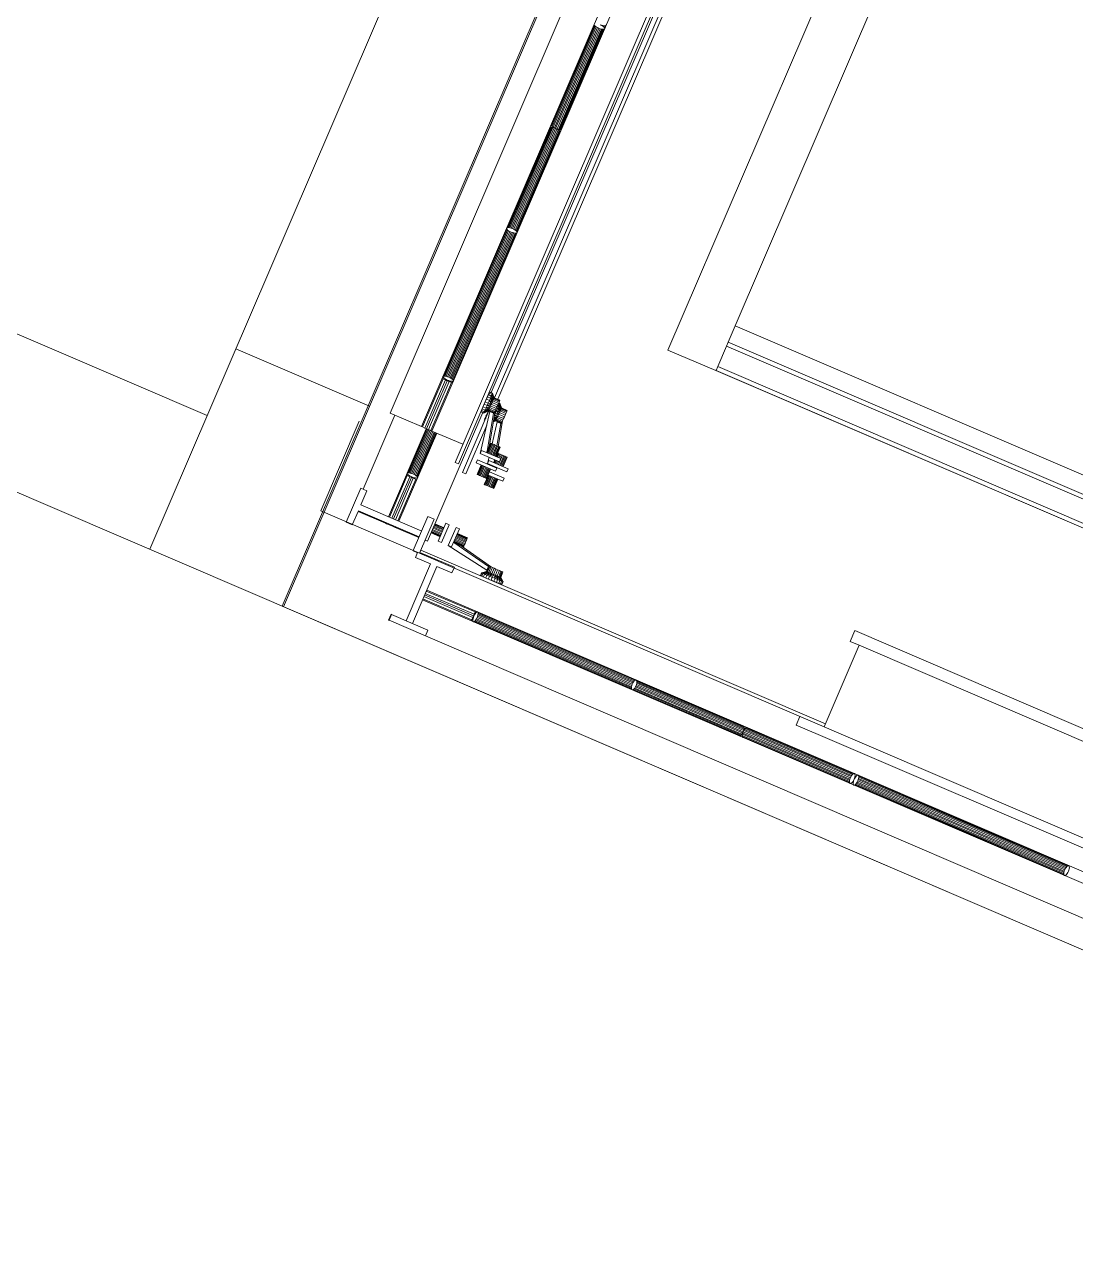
# Model space of a CAD drawing. Header units: metres. Extents: x -48 to 2360, y -1392 to 453.
# Drawn here: x 723.279 to 724.723, y -1008.115 to -1006.413 of the extents above; entities that cross this region are included whole.
import ezdxf

# ---------------------------------------------------------------- set-up
doc = ezdxf.new("R2010")
doc.units = ezdxf.units.M
doc.layers.add('MUEBLES', color=223, linetype='Continuous', lineweight=5, transparency=0.3)
doc.layers.add('TODO', color=210, linetype='Continuous', lineweight=5)

msp = doc.modelspace()

# ---------------------------------------------------------------- linework, layer by layer
at = {"layer": 'MUEBLES', "transparency": 33554687}
for p, q in [((724.5003, -1005.2716), (723.7811, -1006.9466)), ((723.8242, -1006.9651), (724.5434, -1005.2901)), ((724.5578, -1005.2963), (723.8386, -1006.9713)), ((723.6328, -1007.2119), (724.426, -1005.3646)), ((724.2554, -1006.8266), (724.7843, -1005.595)), ((724.2398, -1006.1543), (723.8705, -1007.0143)), ((723.8752, -1007.0163), (724.2445, -1006.1563)), ((724.2198, -1006.238), (723.9246, -1006.9255)), ((723.9203, -1006.9183), (724.2117, -1006.2398)), ((723.9293, -1006.9276), (724.2246, -1006.2399)), ((724.1631, -1006.8599), (724.3827, -1006.3486)), ((724.0617, -1006.4128), (724.0025, -1006.5505)), ((724.0621, -1006.4136), (724.003, -1006.5514)), ((724.0631, -1006.4146), (724.0039, -1006.5524)), ((724.0644, -1006.4157), (724.0053, -1006.5534)), ((724.066, -1006.4166), (724.0069, -1006.5544)), ((724.0679, -1006.4175), (724.0087, -1006.5553)), ((724.0106, -1006.556), (724.0698, -1006.4182)), ((724.0124, -1006.5565), (724.0716, -1006.4187)), ((724.0141, -1006.5567), (724.0732, -1006.419)), ((724.0155, -1006.5567), (724.0746, -1006.419)), ((724.0164, -1006.5565), (724.0756, -1006.4187)), ((724.0617, -1006.412), (724.0617, -1006.4128)), ((724.0617, -1006.4128), (724.0621, -1006.4136)), ((724.0621, -1006.4136), (724.0631, -1006.4146)), ((724.0631, -1006.4146), (724.0644, -1006.4157)), ((724.0644, -1006.4157), (724.066, -1006.4166)), ((724.066, -1006.4166), (724.0679, -1006.4175)), ((724.0679, -1006.4175), (724.0698, -1006.4182)), ((724.0698, -1006.4182), (724.0716, -1006.4187)), ((724.0717, -1006.4136), (724.0699, -1006.4127)), ((724.0699, -1006.4127), (724.0718, -1006.4134)), ((724.0704, -1006.4129), (724.0704, -1006.413)), ((724.0716, -1006.4133), (724.0715, -1006.4135)), ((724.0716, -1006.4187), (724.0732, -1006.419)), ((724.0734, -1006.4146), (724.0717, -1006.4136)), ((724.0718, -1006.4134), (724.0737, -1006.4139)), ((724.0731, -1006.4138), (724.0729, -1006.4143)), ((724.0732, -1006.419), (724.0746, -1006.419)), ((724.0747, -1006.4156), (724.0734, -1006.4146)), ((724.0737, -1006.4139), (724.0753, -1006.4142)), ((724.075, -1006.4141), (724.0745, -1006.4154)), ((724.0746, -1006.419), (724.0756, -1006.4187)), ((724.0756, -1006.4166), (724.0747, -1006.4156)), ((724.0753, -1006.4142), (724.0767, -1006.4142)), ((724.0761, -1006.4175), (724.0756, -1006.4166)), ((724.0756, -1006.4187), (724.0761, -1006.4182)), ((724.0759, -1006.4172), (724.0773, -1006.414)), ((724.0761, -1006.4182), (724.0761, -1006.4175)), ((724.0767, -1006.4142), (724.0776, -1006.4139)), ((724.0776, -1006.4139), (724.0781, -1006.4134)), ((724.0781, -1006.4134), (724.0782, -1006.4127)), ((724.001, -1006.554), (723.9419, -1006.6918)), ((724.002, -1006.5538), (723.9428, -1006.6915)), ((724.0033, -1006.5538), (723.9442, -1006.6915)), ((724.005, -1006.554), (723.9458, -1006.6918)), ((724.0068, -1006.5545), (723.9477, -1006.6923)), ((723.9496, -1006.693), (724.0087, -1006.5553)), ((723.9514, -1006.6939), (724.0105, -1006.5561)), ((723.953, -1006.6949), (724.0122, -1006.5571)), ((723.9544, -1006.6959), (724.0135, -1006.5581)), ((723.9553, -1006.6969), (724.0144, -1006.5591)), ((723.9558, -1006.6978), (724.0149, -1006.56)), ((724.001, -1006.554), (724.0005, -1006.5546)), ((724.002, -1006.5538), (724.001, -1006.554)), ((724.0033, -1006.5538), (724.002, -1006.5538)), ((724.0025, -1006.5498), (724.0025, -1006.5505)), ((724.0025, -1006.5505), (724.003, -1006.5514)), ((724.003, -1006.5514), (724.0039, -1006.5524)), ((724.005, -1006.554), (724.0033, -1006.5538)), ((724.0039, -1006.5524), (724.0053, -1006.5534)), ((724.0068, -1006.5545), (724.005, -1006.554)), ((724.0053, -1006.5534), (724.0069, -1006.5544)), ((724.0087, -1006.5553), (724.0068, -1006.5545)), ((724.0069, -1006.5544), (724.0087, -1006.5553)), ((724.0082, -1006.5551), (724.0082, -1006.555)), ((724.0085, -1006.5551), (724.0084, -1006.5552)), ((724.0105, -1006.5561), (724.0087, -1006.5553)), ((724.0087, -1006.5553), (724.0106, -1006.556)), ((724.0092, -1006.5554), (724.0092, -1006.5555)), ((724.0103, -1006.5559), (724.0103, -1006.556)), ((724.0122, -1006.5571), (724.0105, -1006.5561)), ((724.0106, -1006.556), (724.0124, -1006.5565)), ((724.0119, -1006.5563), (724.0117, -1006.5568)), ((724.0135, -1006.5581), (724.0122, -1006.5571)), ((724.0124, -1006.5565), (724.0141, -1006.5567)), ((724.0138, -1006.5567), (724.0133, -1006.558)), ((724.0144, -1006.5591), (724.0135, -1006.5581)), ((724.0141, -1006.5567), (724.0155, -1006.5567)), ((724.0149, -1006.56), (724.0144, -1006.5591)), ((724.0161, -1006.5566), (724.0147, -1006.5597)), ((724.0149, -1006.5607), (724.0149, -1006.56)), ((724.0155, -1006.5567), (724.0164, -1006.5565)), ((724.0164, -1006.5565), (724.0169, -1006.556)), ((723.9413, -1006.693), (723.8543, -1006.8958)), ((723.9418, -1006.6939), (723.8552, -1006.8956)), ((723.9427, -1006.6949), (723.8565, -1006.8957)), ((723.9441, -1006.6959), (723.8581, -1006.896)), ((723.9457, -1006.6969), (723.86, -1006.8966)), ((723.8618, -1006.8973), (723.9475, -1006.6978)), ((723.8637, -1006.8982), (723.9494, -1006.6985)), ((723.9414, -1006.6923), (723.9413, -1006.693)), ((723.9413, -1006.693), (723.9418, -1006.6939)), ((723.9419, -1006.6918), (723.9414, -1006.6923)), ((723.9418, -1006.6939), (723.9427, -1006.6949)), ((723.9428, -1006.6915), (723.9419, -1006.6918)), ((723.9427, -1006.6949), (723.9441, -1006.6959)), ((723.9442, -1006.6915), (723.9428, -1006.6915)), ((723.9441, -1006.6959), (723.9457, -1006.6969)), ((723.9458, -1006.6918), (723.9442, -1006.6915)), ((723.9457, -1006.6969), (723.9475, -1006.6978)), ((723.9477, -1006.6923), (723.9458, -1006.6918)), ((723.9475, -1006.6978), (723.9494, -1006.6985)), ((723.9496, -1006.693), (723.9477, -1006.6923)), ((723.9494, -1006.6985), (723.9513, -1006.699)), ((723.9514, -1006.6939), (723.9496, -1006.693)), ((723.953, -1006.6949), (723.9514, -1006.6939)), ((723.9544, -1006.6959), (723.953, -1006.6949)), ((723.9553, -1006.6969), (723.9544, -1006.6959)), ((723.9552, -1006.699), (723.9557, -1006.6985)), ((723.9558, -1006.6978), (723.9553, -1006.6969)), ((723.9557, -1006.6985), (723.9558, -1006.6978)), ((723.8653, -1006.8991), (723.9513, -1006.699)), ((723.8667, -1006.9001), (723.9529, -1006.6993)), ((723.8677, -1006.9009), (723.9543, -1006.6993)), ((723.8682, -1006.9017), (723.9552, -1006.699)), ((723.9513, -1006.699), (723.9529, -1006.6993)), ((723.9529, -1006.6993), (723.9543, -1006.6993)), ((723.9543, -1006.6993), (723.9552, -1006.699)), ((724.2458, -1006.849), (724.2554, -1006.8266)), ((725.5723, -1007.3921), (724.2554, -1006.8266)), ((724.2434, -1006.8545), (724.2458, -1006.8491)), ((724.2458, -1006.8491), (724.2458, -1006.849)), ((724.2458, -1006.849), (725.5627, -1007.4145)), ((725.5626, -1007.4145), (724.2458, -1006.8491)), ((724.229, -1006.8882), (724.1631, -1006.8599)), ((724.2314, -1006.8825), (724.2434, -1006.8545)), ((725.5603, -1007.4199), (724.2434, -1006.8545)), ((724.2434, -1006.8545), (725.5603, -1007.42)), ((724.2434, -1006.8545), (724.2434, -1006.8545)), ((724.2291, -1006.8879), (724.2314, -1006.8825)), ((725.5483, -1007.4479), (724.2314, -1006.8825)), ((724.2314, -1006.8825), (725.5483, -1007.448)), ((724.2314, -1006.8825), (724.2314, -1006.8825)), ((723.854, -1006.8996), (723.8256, -1006.9657)), ((723.8574, -1006.901), (723.829, -1006.9672)), ((723.8598, -1006.9021), (723.8314, -1006.9682)), ((723.854, -1006.8996), (723.8526, -1006.899)), ((723.8543, -1006.8958), (723.8538, -1006.8962)), ((723.8538, -1006.8962), (723.8538, -1006.8968)), ((723.8538, -1006.8968), (723.8544, -1006.8975)), ((723.8574, -1006.901), (723.854, -1006.8996)), ((723.8552, -1006.8956), (723.8543, -1006.8958)), ((723.8544, -1006.8975), (723.8553, -1006.8984)), ((723.8565, -1006.8957), (723.8552, -1006.8956)), ((723.8553, -1006.8984), (723.8567, -1006.8994)), ((723.8581, -1006.896), (723.8565, -1006.8957)), ((723.8567, -1006.8994), (723.8583, -1006.9003)), ((723.8598, -1006.9021), (723.8574, -1006.901)), ((723.86, -1006.8966), (723.8581, -1006.896)), ((723.8583, -1006.9003), (723.8602, -1006.9012)), ((723.8593, -1006.9018), (723.8597, -1006.901)), ((723.8599, -1006.9011), (723.8595, -1006.9019)), ((723.8622, -1006.9031), (723.8598, -1006.9021)), ((723.8618, -1006.8973), (723.86, -1006.8966)), ((723.8602, -1006.9012), (723.8621, -1006.9019)), ((723.8606, -1006.9014), (723.8603, -1006.9022)), ((723.8618, -1006.9018), (723.8614, -1006.9027)), ((723.8637, -1006.8982), (723.8618, -1006.8973)), ((723.8621, -1006.9019), (723.8639, -1006.9025)), ((723.8633, -1006.9023), (723.8629, -1006.9034)), ((723.8653, -1006.8991), (723.8637, -1006.8982)), ((723.8639, -1006.9025), (723.8655, -1006.9028)), ((723.8652, -1006.9027), (723.8646, -1006.9041)), ((723.8667, -1006.9001), (723.8653, -1006.8991)), ((723.8655, -1006.9028), (723.8668, -1006.9029)), ((723.8665, -1006.9049), (723.8674, -1006.9028)), ((723.8677, -1006.9009), (723.8667, -1006.9001)), ((723.8668, -1006.9029), (723.8677, -1006.9027)), ((723.8682, -1006.9017), (723.8677, -1006.9009)), ((723.8677, -1006.9027), (723.8682, -1006.9023)), ((723.8682, -1006.9023), (723.8682, -1006.9017)), ((724.229, -1006.8882), (724.2291, -1006.8879)), ((725.5459, -1007.4536), (724.229, -1006.8882)), ((725.546, -1007.4534), (724.2291, -1006.8879)), ((724.2291, -1006.888), (724.2291, -1006.8879)), ((725.5459, -1007.4534), (724.2291, -1006.888)), ((723.8338, -1006.9692), (723.8622, -1006.9031)), ((723.8372, -1006.9706), (723.8656, -1006.9045)), ((723.8656, -1006.9045), (723.8622, -1006.9031)), ((723.867, -1006.9051), (723.8656, -1006.9045)), ((723.9162, -1006.9212), (723.9172, -1006.9191)), ((723.9172, -1006.9191), (723.9178, -1006.9177)), ((723.9172, -1006.9191), (723.9213, -1006.921)), ((723.9178, -1006.9177), (723.918, -1006.9172)), ((723.9178, -1006.9177), (723.9219, -1006.9196)), ((723.918, -1006.9172), (723.9221, -1006.9191)), ((723.9213, -1006.921), (723.9219, -1006.9196)), ((723.9221, -1006.9191), (723.9219, -1006.9196)), ((723.9219, -1006.9196), (723.9242, -1006.9257)), ((723.9219, -1006.9196), (723.9238, -1006.9266)), ((723.9221, -1006.9191), (723.9242, -1006.9257)), ((723.9221, -1006.9191), (723.9243, -1006.9254)), ((723.9144, -1006.9363), (723.9103, -1006.9345)), ((723.9119, -1006.9309), (723.9135, -1006.9274)), ((723.9119, -1006.931), (723.9119, -1006.9309)), ((723.9119, -1006.9309), (723.916, -1006.9328)), ((723.9129, -1006.9287), (723.9128, -1006.9287)), ((723.9144, -1006.9363), (723.913, -1006.9396)), ((723.9193, -1006.9367), (723.913, -1006.9396)), ((723.9135, -1006.9274), (723.9149, -1006.9241)), ((723.9135, -1006.9274), (723.9176, -1006.9293)), ((723.9138, -1006.9266), (723.9137, -1006.9266)), ((723.916, -1006.9328), (723.9144, -1006.9363)), ((723.9203, -1006.9343), (723.9144, -1006.9363)), ((723.9144, -1006.9363), (723.9193, -1006.9367)), ((723.9146, -1006.9249), (723.9145, -1006.9248)), ((723.9149, -1006.9241), (723.9162, -1006.9212)), ((723.9149, -1006.9241), (723.9191, -1006.926)), ((723.9152, -1006.9235), (723.9151, -1006.9235)), ((723.9156, -1006.9227), (723.9154, -1006.9226)), ((723.9157, -1006.9224), (723.9156, -1006.9223)), ((723.9176, -1006.9293), (723.916, -1006.9328)), ((723.916, -1006.9328), (723.9203, -1006.9343)), ((723.9162, -1006.9212), (723.9203, -1006.9231)), ((723.9191, -1006.926), (723.9176, -1006.9293)), ((723.9213, -1006.932), (723.9176, -1006.9293)), ((723.9176, -1006.9293), (723.9203, -1006.9343)), ((723.9193, -1006.9367), (723.9183, -1006.9388)), ((723.9203, -1006.9231), (723.9191, -1006.926)), ((723.9191, -1006.926), (723.9213, -1006.932)), ((723.9223, -1006.9299), (723.9191, -1006.926)), ((723.9203, -1006.9343), (723.9193, -1006.9367)), ((723.9193, -1006.9367), (723.9271, -1006.9402)), ((723.9213, -1006.921), (723.9203, -1006.9231)), ((723.9231, -1006.928), (723.9203, -1006.9231)), ((723.9203, -1006.9231), (723.9223, -1006.9299)), ((723.9213, -1006.932), (723.9203, -1006.9343)), ((723.9203, -1006.9343), (723.9281, -1006.9379)), ((723.9213, -1006.921), (723.9231, -1006.928)), ((723.9213, -1006.921), (723.9238, -1006.9266)), ((723.9223, -1006.9299), (723.9213, -1006.932)), ((723.9292, -1006.9356), (723.9213, -1006.932)), ((723.9231, -1006.928), (723.9223, -1006.9299)), ((723.9301, -1006.9334), (723.9223, -1006.9299)), ((723.9238, -1006.9266), (723.9231, -1006.928)), ((723.931, -1006.9316), (723.9231, -1006.928)), ((723.9242, -1006.9257), (723.9238, -1006.9266)), ((723.9316, -1006.9301), (723.9238, -1006.9266)), ((723.9243, -1006.9254), (723.9242, -1006.9257)), ((723.932, -1006.9292), (723.9242, -1006.9257)), ((723.9321, -1006.9289), (723.9243, -1006.9254)), ((723.9281, -1006.9379), (723.9292, -1006.9356)), ((723.9288, -1006.9363), (723.9303, -1006.937)), ((723.9303, -1006.937), (723.9291, -1006.9399)), ((723.9292, -1006.9356), (723.9301, -1006.9334)), ((723.9298, -1006.9342), (723.9313, -1006.9348)), ((723.9301, -1006.9334), (723.931, -1006.9316)), ((723.9313, -1006.9348), (723.9303, -1006.937)), ((723.9332, -1006.9419), (723.9303, -1006.937)), ((723.9303, -1006.937), (723.9323, -1006.9437)), ((723.9304, -1006.9328), (723.9319, -1006.9335)), ((723.9306, -1006.9323), (723.9321, -1006.933)), ((723.931, -1006.9316), (723.9316, -1006.9301)), ((723.9313, -1006.9348), (723.9319, -1006.9335)), ((723.9313, -1006.9348), (723.9332, -1006.9419)), ((723.9313, -1006.9348), (723.9338, -1006.9405)), ((723.9316, -1006.9301), (723.932, -1006.9292)), ((723.9321, -1006.933), (723.9319, -1006.9335)), ((723.9319, -1006.9335), (723.9342, -1006.9396)), ((723.9319, -1006.9335), (723.9338, -1006.9405)), ((723.932, -1006.9292), (723.9321, -1006.9289)), ((723.9321, -1006.933), (723.9342, -1006.9396)), ((723.9321, -1006.933), (723.9343, -1006.9393)), ((723.7878, -1006.9494), (723.7441, -1007.0511)), ((723.7811, -1006.9466), (723.8242, -1006.9651)), ((723.8325, -1007.1228), (723.9085, -1006.9458)), ((723.9169, -1006.9436), (723.8806, -1007.0282)), ((723.9052, -1007.0022), (723.9182, -1006.9445)), ((723.9099, -1006.9465), (723.906, -1006.9447)), ((723.9101, -1006.946), (723.9062, -1006.9442)), ((723.9107, -1006.9446), (723.9068, -1006.9428)), ((723.9117, -1006.9425), (723.9077, -1006.9406)), ((723.913, -1006.9396), (723.9089, -1006.9378)), ((723.9165, -1006.943), (723.9099, -1006.9465)), ((723.9163, -1006.9433), (723.9099, -1006.9465)), ((723.9101, -1006.946), (723.9099, -1006.9465)), ((723.9169, -1006.9421), (723.9101, -1006.946)), ((723.9165, -1006.943), (723.9101, -1006.946)), ((723.9107, -1006.9446), (723.9101, -1006.946)), ((723.9175, -1006.9407), (723.9107, -1006.9446)), ((723.9169, -1006.9421), (723.9107, -1006.9446)), ((723.9117, -1006.9425), (723.9107, -1006.9446)), ((723.9124, -1006.9521), (723.9114, -1006.9543)), ((723.9114, -1006.9544), (723.9126, -1006.9535)), ((723.9115, -1006.954), (723.9128, -1006.9531)), ((723.9183, -1006.9388), (723.9117, -1006.9425)), ((723.913, -1006.9396), (723.9117, -1006.9425)), ((723.9117, -1006.9425), (723.9175, -1006.9407)), ((723.9121, -1006.9528), (723.9132, -1006.952)), ((723.9124, -1006.9521), (723.9121, -1006.9528)), ((723.9136, -1006.9493), (723.9124, -1006.9521)), ((723.9136, -1006.9493), (723.9129, -1006.9509)), ((723.9129, -1006.9509), (723.914, -1006.9504)), ((723.9183, -1006.9388), (723.913, -1006.9396)), ((723.9151, -1006.946), (723.9136, -1006.9493)), ((723.914, -1006.9484), (723.9149, -1006.9481)), ((723.9235, -1006.9468), (723.9144, -1006.999)), ((723.9163, -1006.9433), (723.9151, -1006.946)), ((723.9153, -1006.9455), (723.916, -1006.9455)), ((723.9165, -1006.943), (723.9163, -1006.9433)), ((723.9163, -1006.9433), (723.9241, -1006.9469)), ((723.9169, -1006.9421), (723.9165, -1006.943)), ((723.9165, -1006.943), (723.9243, -1006.9466)), ((723.9175, -1006.9407), (723.9169, -1006.9421)), ((723.9169, -1006.9421), (723.9247, -1006.9457)), ((723.9183, -1006.9388), (723.9175, -1006.9407)), ((723.9175, -1006.9407), (723.9253, -1006.9443)), ((723.9257, -1006.9434), (723.9179, -1006.9908)), ((723.9182, -1006.9445), (723.9184, -1006.9442)), ((723.9235, -1006.9468), (723.9182, -1006.9445)), ((723.9183, -1006.9388), (723.9261, -1006.9424)), ((723.9236, -1006.9466), (723.9235, -1006.9468)), ((723.9283, -1006.9527), (723.9237, -1006.9553)), ((723.9241, -1006.9469), (723.9243, -1006.9466)), ((723.9293, -1006.9506), (723.9241, -1006.953)), ((723.9283, -1006.9527), (723.9241, -1006.9534)), ((723.9243, -1006.9466), (723.9247, -1006.9457)), ((723.926, -1006.9467), (723.9246, -1006.9498)), ((723.9303, -1006.9482), (723.9246, -1006.9502)), ((723.9246, -1006.9502), (723.9293, -1006.9506)), ((723.9247, -1006.9457), (723.9253, -1006.9443)), ((723.9252, -1006.9463), (723.926, -1006.9467)), ((723.9253, -1006.9443), (723.9261, -1006.9424)), ((723.9276, -1006.9431), (723.926, -1006.9467)), ((723.926, -1006.9467), (723.9303, -1006.9482)), ((723.9261, -1006.9424), (723.9271, -1006.9402)), ((723.9261, -1006.9425), (723.9276, -1006.9431)), ((723.9271, -1006.9402), (723.9281, -1006.9379)), ((723.9283, -1006.9527), (723.9275, -1006.9546)), ((723.9276, -1006.9392), (723.9291, -1006.9399)), ((723.9291, -1006.9399), (723.9276, -1006.9431)), ((723.9314, -1006.9459), (723.9276, -1006.9431)), ((723.9276, -1006.9431), (723.9303, -1006.9482)), ((723.9293, -1006.9506), (723.9283, -1006.9527)), ((723.9283, -1006.9527), (723.9362, -1006.9563)), ((723.9291, -1006.9399), (723.9314, -1006.9459)), ((723.9323, -1006.9437), (723.9291, -1006.9399)), ((723.9303, -1006.9482), (723.9293, -1006.9506)), ((723.9293, -1006.9506), (723.9371, -1006.9541)), ((723.9314, -1006.9459), (723.9303, -1006.9482)), ((723.9303, -1006.9482), (723.9382, -1006.9518)), ((723.9323, -1006.9437), (723.9314, -1006.9459)), ((723.9392, -1006.9495), (723.9314, -1006.9459)), ((723.9332, -1006.9419), (723.9323, -1006.9437)), ((723.9402, -1006.9473), (723.9323, -1006.9437)), ((723.9338, -1006.9405), (723.9332, -1006.9419)), ((723.941, -1006.9455), (723.9332, -1006.9419)), ((723.9342, -1006.9396), (723.9338, -1006.9405)), ((723.9416, -1006.944), (723.9338, -1006.9405)), ((723.9343, -1006.9393), (723.9342, -1006.9396)), ((723.942, -1006.9431), (723.9342, -1006.9396)), ((723.9422, -1006.9428), (723.9343, -1006.9393)), ((723.9371, -1006.9541), (723.9382, -1006.9518)), ((723.9382, -1006.9518), (723.9392, -1006.9495)), ((723.9392, -1006.9495), (723.9402, -1006.9473)), ((723.9402, -1006.9473), (723.941, -1006.9455)), ((723.941, -1006.9455), (723.9416, -1006.944)), ((723.9416, -1006.944), (723.942, -1006.9431)), ((723.942, -1006.9431), (723.9422, -1006.9428)), ((723.686, -1007.0809), (723.7388, -1006.9577)), ((723.7789, -1007.0891), (723.8309, -1006.968)), ((723.8311, -1006.9681), (723.8051, -1007.0288)), ((723.8319, -1006.9684), (723.806, -1007.0286)), ((723.833, -1006.9689), (723.8073, -1007.0287)), ((723.8345, -1006.9695), (723.8089, -1007.029)), ((723.8362, -1006.9702), (723.8108, -1007.0296)), ((723.8126, -1007.0303), (723.8381, -1006.971)), ((723.8242, -1006.9651), (723.8256, -1006.9657)), ((723.8256, -1006.9657), (723.829, -1006.9672)), ((723.829, -1006.9672), (723.8314, -1006.9682)), ((723.8314, -1006.9682), (723.8338, -1006.9692)), ((723.8338, -1006.9692), (723.8372, -1006.9706)), ((723.8372, -1006.9706), (723.8386, -1006.9713)), ((723.8852, -1007.0302), (723.914, -1006.9631)), ((723.9108, -1006.9556), (723.9106, -1006.9561)), ((723.9114, -1006.9543), (723.9108, -1006.9556)), ((723.9214, -1006.9888), (723.9283, -1006.9584)), ((723.9265, -1006.9569), (723.9232, -1006.9587)), ((723.9265, -1006.9569), (723.9232, -1006.9584)), ((723.9263, -1006.9572), (723.9232, -1006.9588)), ((723.9269, -1006.956), (723.9233, -1006.9581)), ((723.9269, -1006.956), (723.9234, -1006.9575)), ((723.9275, -1006.9546), (723.9235, -1006.957)), ((723.9237, -1006.9558), (723.9275, -1006.9546)), ((723.9265, -1006.9569), (723.9263, -1006.9572)), ((723.9263, -1006.9572), (723.9342, -1006.9608)), ((723.9269, -1006.956), (723.9265, -1006.9569)), ((723.9265, -1006.9569), (723.9343, -1006.9605)), ((723.9275, -1006.9546), (723.9269, -1006.956)), ((723.9269, -1006.956), (723.9347, -1006.9596)), ((723.9275, -1006.9546), (723.9353, -1006.9581)), ((723.9336, -1006.9607), (723.9281, -1006.9916)), ((723.9283, -1006.9584), (723.9284, -1006.9581)), ((723.9336, -1006.9607), (723.9283, -1006.9584)), ((723.9357, -1006.9573), (723.9299, -1006.9924)), ((723.9336, -1006.9605), (723.9336, -1006.9607)), ((723.9342, -1006.9608), (723.9343, -1006.9605)), ((723.9343, -1006.9605), (723.9347, -1006.9596)), ((723.9347, -1006.9596), (723.9353, -1006.9581)), ((723.9353, -1006.9581), (723.9362, -1006.9563)), ((723.9362, -1006.9563), (723.9371, -1006.9541)), ((723.8453, -1006.9741), (723.7933, -1007.0952)), ((723.8145, -1007.0312), (723.84, -1006.9718)), ((723.8161, -1007.0321), (723.8417, -1006.9726)), ((723.8175, -1007.0331), (723.8432, -1006.9732)), ((723.8185, -1007.0339), (723.8443, -1006.9737)), ((723.819, -1007.0347), (723.845, -1006.974)), ((723.8386, -1006.9713), (723.8812, -1006.9895)), ((723.9192, -1006.9878), (723.9136, -1007.0007)), ((723.9194, -1006.9879), (723.9138, -1007.0008)), ((723.9194, -1006.9879), (723.9192, -1006.9878)), ((723.92, -1006.9882), (723.9194, -1006.9879)), ((723.907, -1006.9979), (723.9052, -1007.0022)), ((723.9052, -1007.0022), (723.9315, -1007.0135)), ((723.9334, -1007.0092), (723.907, -1006.9979)), ((723.92, -1006.9882), (723.9145, -1007.0011)), ((723.9211, -1006.9886), (723.9155, -1007.0015)), ((723.9224, -1006.9892), (723.9169, -1007.0021)), ((723.924, -1006.9899), (723.9185, -1007.0028)), ((723.9211, -1006.9886), (723.92, -1006.9882)), ((723.9202, -1007.0035), (723.9257, -1006.9906)), ((723.9224, -1006.9892), (723.9211, -1006.9886)), ((723.9219, -1007.0043), (723.9274, -1006.9914)), ((723.924, -1006.9899), (723.9224, -1006.9892)), ((723.9235, -1007.0049), (723.929, -1006.992)), ((723.9257, -1006.9906), (723.924, -1006.9899)), ((723.9249, -1007.0055), (723.9304, -1006.9926)), ((723.9274, -1006.9914), (723.9257, -1006.9906)), ((723.9259, -1007.006), (723.9314, -1006.9931)), ((723.9266, -1007.0063), (723.9321, -1006.9934)), ((723.9268, -1007.0064), (723.9323, -1006.9935)), ((723.9292, -1007.0017), (723.9271, -1007.0065)), ((723.9294, -1007.0018), (723.9273, -1007.0066)), ((723.929, -1006.992), (723.9274, -1006.9914)), ((723.9281, -1007.0032), (723.9279, -1007.0047)), ((723.9301, -1007.0021), (723.928, -1007.0069)), ((723.9304, -1006.9926), (723.929, -1006.992)), ((723.9311, -1007.0025), (723.929, -1007.0073)), ((723.9294, -1007.0018), (723.9292, -1007.0017)), ((723.9301, -1007.0021), (723.9294, -1007.0018)), ((723.9311, -1007.0025), (723.9301, -1007.0021)), ((723.9302, -1007.0174), (723.9358, -1007.0045)), ((723.9314, -1006.9931), (723.9304, -1006.9926)), ((723.9325, -1007.0031), (723.9304, -1007.0079)), ((723.9325, -1007.0031), (723.9311, -1007.0025)), ((723.9321, -1006.9934), (723.9314, -1006.9931)), ((723.9341, -1007.0038), (723.932, -1007.0086)), ((723.9323, -1006.9935), (723.9321, -1006.9934)), ((723.9341, -1007.0038), (723.9325, -1007.0031)), ((723.9358, -1007.0045), (723.9341, -1007.0038)), ((723.9375, -1007.0053), (723.9358, -1007.0045)), ((723.8705, -1007.0143), (723.8752, -1007.0163)), ((723.8996, -1007.0151), (723.9015, -1007.0108)), ((723.926, -1007.0264), (723.8996, -1007.0151)), ((723.9007, -1007.0308), (723.9062, -1007.0179)), ((723.9009, -1007.0309), (723.9065, -1007.018)), ((723.9015, -1007.0108), (723.9278, -1007.0221)), ((723.9016, -1007.0312), (723.9071, -1007.0183)), ((723.9026, -1007.0316), (723.9082, -1007.0187)), ((723.904, -1007.0322), (723.9095, -1007.0193)), ((723.9056, -1007.0329), (723.9111, -1007.02)), ((723.9128, -1007.0207), (723.9073, -1007.0336)), ((723.9145, -1007.0215), (723.909, -1007.0344)), ((723.9161, -1007.0221), (723.9106, -1007.035)), ((723.9152, -1007.0161), (723.9172, -1007.0073)), ((723.9171, -1007.0118), (723.9152, -1007.0161)), ((723.9152, -1007.0161), (723.9415, -1007.0274)), ((723.9434, -1007.0231), (723.9171, -1007.0118)), ((723.9253, -1007.0108), (723.9236, -1007.0146)), ((723.9255, -1007.0109), (723.9239, -1007.0147)), ((723.9248, -1007.0106), (723.9244, -1007.0129)), ((723.9261, -1007.0112), (723.9245, -1007.015)), ((723.9272, -1007.0116), (723.9256, -1007.0154)), ((723.9278, -1007.0221), (723.926, -1007.0264)), ((723.9286, -1007.0122), (723.9269, -1007.016)), ((723.9301, -1007.0129), (723.9285, -1007.0167)), ((723.9315, -1007.0135), (723.9334, -1007.0092)), ((723.9319, -1007.0182), (723.9375, -1007.0053)), ((723.9335, -1007.0188), (723.9391, -1007.0059)), ((723.9349, -1007.0194), (723.9404, -1007.0065)), ((723.9359, -1007.0199), (723.9415, -1007.007)), ((723.9366, -1007.0201), (723.9421, -1007.0072)), ((723.9368, -1007.0202), (723.9423, -1007.0073)), ((723.9391, -1007.0059), (723.9375, -1007.0053)), ((723.9404, -1007.0065), (723.9391, -1007.0059)), ((723.9415, -1007.007), (723.9404, -1007.0065)), ((723.9421, -1007.0072), (723.9415, -1007.007)), ((723.9423, -1007.0073), (723.9421, -1007.0072)), ((723.8048, -1007.0326), (723.7803, -1007.0897)), ((723.8082, -1007.034), (723.7837, -1007.0911)), ((723.8106, -1007.0351), (723.7861, -1007.0921)), ((723.7885, -1007.0932), (723.813, -1007.0361)), ((723.7919, -1007.0946), (723.8164, -1007.0375)), ((723.8048, -1007.0326), (723.8034, -1007.032)), ((723.8051, -1007.0288), (723.8046, -1007.0292)), ((723.8046, -1007.0292), (723.8046, -1007.0298)), ((723.8046, -1007.0298), (723.8052, -1007.0305)), ((723.8082, -1007.034), (723.8048, -1007.0326)), ((723.806, -1007.0286), (723.8051, -1007.0288)), ((723.8052, -1007.0305), (723.8061, -1007.0314)), ((723.8073, -1007.0287), (723.806, -1007.0286)), ((723.8061, -1007.0314), (723.8075, -1007.0324)), ((723.8089, -1007.029), (723.8073, -1007.0287)), ((723.8075, -1007.0324), (723.8091, -1007.0333)), ((723.8106, -1007.0351), (723.8082, -1007.034)), ((723.8108, -1007.0296), (723.8089, -1007.029)), ((723.8091, -1007.0333), (723.811, -1007.0342)), ((723.813, -1007.0361), (723.8106, -1007.0351)), ((723.8126, -1007.0303), (723.8108, -1007.0296)), ((723.811, -1007.0342), (723.8129, -1007.0349)), ((723.8145, -1007.0312), (723.8126, -1007.0303)), ((723.8129, -1007.0349), (723.8147, -1007.0355)), ((723.8164, -1007.0375), (723.813, -1007.0361)), ((723.8161, -1007.0321), (723.8145, -1007.0312)), ((723.8147, -1007.0355), (723.8163, -1007.0358)), ((723.8175, -1007.0331), (723.8161, -1007.0321)), ((723.8163, -1007.0358), (723.8176, -1007.0359)), ((723.8178, -1007.0381), (723.8164, -1007.0375)), ((723.8185, -1007.0339), (723.8175, -1007.0331)), ((723.8176, -1007.0359), (723.8185, -1007.0357)), ((723.819, -1007.0347), (723.8185, -1007.0339)), ((723.8185, -1007.0357), (723.819, -1007.0353)), ((723.819, -1007.0353), (723.819, -1007.0347)), ((723.8806, -1007.0282), (723.8852, -1007.0302)), ((723.9009, -1007.0309), (723.9007, -1007.0308)), ((723.9016, -1007.0312), (723.9009, -1007.0309)), ((723.9026, -1007.0316), (723.9016, -1007.0312)), ((723.904, -1007.0322), (723.9026, -1007.0316)), ((723.9056, -1007.0329), (723.904, -1007.0322)), ((723.9073, -1007.0336), (723.9056, -1007.0329)), ((723.909, -1007.0344), (723.9073, -1007.0336)), ((723.9106, -1007.035), (723.909, -1007.0344)), ((723.9119, -1007.0356), (723.9106, -1007.035)), ((723.9107, -1007.0447), (723.9163, -1007.0318)), ((723.9109, -1007.0448), (723.9165, -1007.0319)), ((723.9116, -1007.0451), (723.9171, -1007.0322)), ((723.9175, -1007.0227), (723.9119, -1007.0356)), ((723.913, -1007.0361), (723.9119, -1007.0356)), ((723.9126, -1007.0455), (723.9182, -1007.0326)), ((723.9185, -1007.0232), (723.913, -1007.0361)), ((723.9136, -1007.0364), (723.913, -1007.0361)), ((723.9192, -1007.0235), (723.9136, -1007.0364)), ((723.9139, -1007.0365), (723.9136, -1007.0364)), ((723.9194, -1007.0236), (723.9139, -1007.0365)), ((723.914, -1007.0461), (723.9195, -1007.0332)), ((723.9156, -1007.0468), (723.9211, -1007.0339)), ((723.936, -1007.0403), (723.9159, -1007.0317)), ((723.9228, -1007.0346), (723.9173, -1007.0475)), ((723.9178, -1007.0274), (723.9379, -1007.036)), ((723.9245, -1007.0354), (723.919, -1007.0483)), ((723.9261, -1007.036), (723.9206, -1007.0489)), ((723.9275, -1007.0366), (723.922, -1007.0495)), ((723.9285, -1007.0371), (723.923, -1007.05)), ((723.9292, -1007.0373), (723.9237, -1007.0502)), ((723.9294, -1007.0374), (723.9239, -1007.0503)), ((723.9379, -1007.036), (723.936, -1007.0403)), ((723.9415, -1007.0274), (723.9434, -1007.0231)), ((723.7409, -1007.0498), (723.7208, -1007.0966)), ((723.7494, -1007.0534), (723.7409, -1007.0498)), ((723.7411, -1007.0728), (723.7494, -1007.0534)), ((723.9109, -1007.0448), (723.9107, -1007.0447)), ((723.9116, -1007.0451), (723.9109, -1007.0448)), ((723.9126, -1007.0455), (723.9116, -1007.0451)), ((723.914, -1007.0461), (723.9126, -1007.0455)), ((723.9156, -1007.0468), (723.914, -1007.0461)), ((723.9173, -1007.0475), (723.9156, -1007.0468)), ((723.919, -1007.0483), (723.9173, -1007.0475)), ((723.9206, -1007.0489), (723.919, -1007.0483)), ((723.922, -1007.0495), (723.9206, -1007.0489)), ((723.923, -1007.05), (723.922, -1007.0495)), ((723.9237, -1007.0502), (723.923, -1007.05)), ((723.9239, -1007.0503), (723.9237, -1007.0502)), ((723.8247, -1007.1087), (723.7411, -1007.0728)), ((723.686, -1007.0809), (725.7897, -1007.9842)), ((723.7293, -1007.1002), (723.7377, -1007.0808)), ((723.7372, -1007.0819), (723.775, -1007.0981)), ((723.7377, -1007.0808), (723.8212, -1007.1167)), ((723.8332, -1007.0887), (723.8131, -1007.1355)), ((723.8418, -1007.0924), (723.8332, -1007.0887)), ((723.7208, -1007.0966), (723.7293, -1007.1002)), ((723.775, -1007.0981), (723.7755, -1007.0971)), ((723.775, -1007.0981), (723.7764, -1007.0987)), ((723.7769, -1007.0977), (723.7764, -1007.0987)), ((723.7764, -1007.0987), (723.7798, -1007.1002)), ((723.7803, -1007.0991), (723.7798, -1007.1002)), ((723.7798, -1007.1002), (723.7822, -1007.1012)), ((723.7827, -1007.1001), (723.7822, -1007.1012)), ((723.7822, -1007.1012), (723.7846, -1007.1022)), ((723.7846, -1007.1022), (723.785, -1007.1012)), ((723.7846, -1007.1022), (723.788, -1007.1037)), ((723.788, -1007.1037), (723.7884, -1007.1026)), ((723.788, -1007.1037), (723.7894, -1007.1043)), ((723.7898, -1007.1032), (723.7894, -1007.1043)), ((723.7894, -1007.1043), (723.8208, -1007.1177)), ((723.8217, -1007.1392), (723.8418, -1007.0924)), ((723.8395, -1007.1066), (723.852, -1007.1119)), ((723.8527, -1007.1103), (723.8402, -1007.105)), ((723.8534, -1007.1087), (723.8409, -1007.1034)), ((723.854, -1007.1072), (723.8415, -1007.1019)), ((723.8545, -1007.106), (723.8421, -1007.1006)), ((723.855, -1007.105), (723.8425, -1007.0996)), ((723.8553, -1007.1042), (723.8428, -1007.0988)), ((723.8552, -1007.1044), (723.8428, -1007.099)), ((723.858, -1007.098), (723.8474, -1007.1226)), ((723.852, -1007.1246), (723.8626, -1007.1)), ((723.8626, -1007.1), (723.858, -1007.098)), ((723.8612, -1007.1286), (723.8718, -1007.1039)), ((723.8764, -1007.1059), (723.8658, -1007.1305)), ((723.8718, -1007.1039), (723.8764, -1007.1059)), ((723.8293, -1007.1214), (723.8325, -1007.1228)), ((723.8376, -1007.1109), (723.8501, -1007.1163)), ((723.8376, -1007.1111), (723.85, -1007.1165)), ((723.8379, -1007.1103), (723.8504, -1007.1157)), ((723.8383, -1007.1093), (723.8508, -1007.1147)), ((723.8389, -1007.108), (723.8514, -1007.1134)), ((723.8474, -1007.1226), (723.852, -1007.1246)), ((723.8823, -1007.1301), (723.8685, -1007.1242)), ((723.8826, -1007.1295), (723.8688, -1007.1236)), ((723.883, -1007.1285), (723.8692, -1007.1226)), ((723.8835, -1007.1272), (723.8697, -1007.1213)), ((723.8842, -1007.1257), (723.8704, -1007.1198)), ((723.8711, -1007.1182), (723.8849, -1007.1241)), ((723.8718, -1007.1166), (723.8855, -1007.1226)), ((723.8724, -1007.1151), (723.8862, -1007.1211)), ((723.8729, -1007.1139), (723.8867, -1007.1198)), ((723.8734, -1007.1129), (723.8872, -1007.1188)), ((723.8736, -1007.1123), (723.8874, -1007.1182)), ((723.8737, -1007.1121), (723.8875, -1007.118)), ((723.8849, -1007.1241), (723.8842, -1007.1257)), ((723.8855, -1007.1226), (723.8849, -1007.1241)), ((723.8862, -1007.1211), (723.8855, -1007.1226)), ((723.8867, -1007.1198), (723.8862, -1007.1211)), ((723.8872, -1007.1188), (723.8867, -1007.1198)), ((723.8874, -1007.1182), (723.8872, -1007.1188)), ((723.8875, -1007.118), (723.8874, -1007.1182)), ((723.8129, -1007.1361), (723.8131, -1007.1355)), ((723.8129, -1007.1361), (723.8188, -1007.1386)), ((723.8131, -1007.1355), (723.8217, -1007.1392)), ((723.819, -1007.1381), (723.8161, -1007.145)), ((723.8696, -1007.1584), (723.8222, -1007.1381)), ((723.8236, -1007.1348), (724.3797, -1007.3736)), ((723.8612, -1007.1286), (723.9143, -1007.1623)), ((723.8658, -1007.1305), (723.8612, -1007.1286)), ((723.8822, -1007.1303), (723.8684, -1007.1244)), ((723.9164, -1007.1574), (723.8703, -1007.1252)), ((723.9206, -1007.1585), (723.879, -1007.1289)), ((723.8823, -1007.1301), (723.8822, -1007.1303)), ((723.8826, -1007.1295), (723.8823, -1007.1301)), ((723.883, -1007.1285), (723.8826, -1007.1295)), ((723.8835, -1007.1272), (723.883, -1007.1285)), ((723.8842, -1007.1257), (723.8835, -1007.1272)), ((723.8368, -1007.1539), (723.8033, -1007.232)), ((723.8118, -1007.2357), (723.8454, -1007.1575)), ((723.8161, -1007.145), (723.8368, -1007.1539)), ((723.8454, -1007.1575), (723.8661, -1007.1664)), ((723.9138, -1007.1644), (723.9168, -1007.1569)), ((723.9142, -1007.1645), (723.9171, -1007.1571)), ((723.9164, -1007.1574), (723.9143, -1007.1623)), ((723.9151, -1007.1649), (723.9181, -1007.1575)), ((723.9166, -1007.1574), (723.9164, -1007.1574)), ((723.9167, -1007.1656), (723.9197, -1007.1581)), ((723.9168, -1007.1569), (723.9171, -1007.1571)), ((723.9171, -1007.1571), (723.9181, -1007.1575)), ((723.9181, -1007.1575), (723.9197, -1007.1581)), ((723.9197, -1007.1581), (723.9217, -1007.1589)), ((723.8661, -1007.1664), (723.8696, -1007.1584)), ((723.9068, -1007.1661), (723.9053, -1007.1699)), ((723.9073, -1007.1663), (723.9058, -1007.1701)), ((723.9138, -1007.1644), (723.9068, -1007.1661)), ((723.9142, -1007.1645), (723.9068, -1007.1661)), ((723.9073, -1007.1663), (723.9068, -1007.1661)), ((723.9142, -1007.1645), (723.9073, -1007.1663)), ((723.9151, -1007.1649), (723.9073, -1007.1663)), ((723.9088, -1007.1669), (723.9073, -1007.1663)), ((723.9088, -1007.1669), (723.9073, -1007.1707)), ((723.9151, -1007.1649), (723.9088, -1007.1669)), ((723.9167, -1007.1656), (723.9088, -1007.1669)), ((723.9111, -1007.1679), (723.9088, -1007.1669)), ((723.9111, -1007.1679), (723.9096, -1007.1717)), ((723.9111, -1007.1679), (723.9167, -1007.1656)), ((723.9187, -1007.1664), (723.9111, -1007.1679)), ((723.9142, -1007.1692), (723.9111, -1007.1679)), ((723.9142, -1007.1692), (723.9126, -1007.173)), ((723.9142, -1007.1645), (723.9138, -1007.1644)), ((723.9151, -1007.1649), (723.9142, -1007.1645)), ((723.9187, -1007.1664), (723.9142, -1007.1692)), ((723.921, -1007.1674), (723.9142, -1007.1692)), ((723.9178, -1007.1706), (723.9142, -1007.1692)), ((723.9143, -1007.1623), (723.9146, -1007.1624)), ((723.9167, -1007.1656), (723.9151, -1007.1649)), ((723.9178, -1007.1706), (723.9162, -1007.1745)), ((723.9187, -1007.1664), (723.9167, -1007.1656)), ((723.9178, -1007.1706), (723.921, -1007.1674)), ((723.9235, -1007.1684), (723.9178, -1007.1706)), ((723.9216, -1007.1722), (723.9178, -1007.1706)), ((723.9187, -1007.1664), (723.9217, -1007.1589)), ((723.921, -1007.1674), (723.9187, -1007.1664)), ((723.92, -1007.1762), (723.9216, -1007.1722)), ((723.921, -1007.1674), (723.924, -1007.1599)), ((723.9235, -1007.1684), (723.921, -1007.1674)), ((723.9216, -1007.1722), (723.9235, -1007.1684)), ((723.9254, -1007.1738), (723.9216, -1007.1722)), ((723.9217, -1007.1589), (723.924, -1007.1599)), ((723.9235, -1007.1684), (723.9265, -1007.161)), ((723.9261, -1007.1695), (723.9235, -1007.1684)), ((723.9254, -1007.1738), (723.9235, -1007.1684)), ((723.9238, -1007.1778), (723.9254, -1007.1738)), ((723.924, -1007.1599), (723.9265, -1007.161)), ((723.9261, -1007.1695), (723.9254, -1007.1738)), ((723.929, -1007.1753), (723.9254, -1007.1738)), ((723.929, -1007.162), (723.9261, -1007.1695)), ((723.929, -1007.1753), (723.9261, -1007.1695)), ((723.9284, -1007.1704), (723.9261, -1007.1695)), ((723.9265, -1007.161), (723.929, -1007.162)), ((723.9274, -1007.1793), (723.929, -1007.1753)), ((723.9314, -1007.163), (723.9284, -1007.1704)), ((723.932, -1007.1766), (723.9284, -1007.1704)), ((723.9284, -1007.1704), (723.929, -1007.1753)), ((723.9304, -1007.1713), (723.9284, -1007.1704)), ((723.929, -1007.162), (723.9314, -1007.163)), ((723.932, -1007.1766), (723.929, -1007.1753)), ((723.9334, -1007.1638), (723.9304, -1007.1713)), ((723.9344, -1007.1776), (723.9304, -1007.1713)), ((723.9304, -1007.1713), (723.932, -1007.1766)), ((723.9319, -1007.1719), (723.9304, -1007.1713)), ((723.9314, -1007.163), (723.9334, -1007.1638)), ((723.9349, -1007.1645), (723.9319, -1007.1719)), ((723.9329, -1007.1723), (723.9319, -1007.1719)), ((723.9344, -1007.1776), (723.9319, -1007.1719)), ((723.9359, -1007.1782), (723.9319, -1007.1719)), ((723.9359, -1007.1649), (723.9329, -1007.1723)), ((723.9359, -1007.1782), (723.9329, -1007.1723)), ((723.9364, -1007.1784), (723.9329, -1007.1723)), ((723.9332, -1007.1725), (723.9329, -1007.1723)), ((723.9362, -1007.165), (723.9332, -1007.1725)), ((723.9364, -1007.1784), (723.9332, -1007.1725)), ((723.9334, -1007.1638), (723.9349, -1007.1645)), ((723.9349, -1007.1645), (723.9359, -1007.1649)), ((723.9359, -1007.1649), (723.9362, -1007.165)), ((723.8979, -1007.22), (723.8309, -1007.1912)), ((723.8315, -1007.1899), (725.6139, -1007.9552)), ((723.92, -1007.1762), (723.92, -1007.1762)), ((723.92, -1007.1762), (723.9238, -1007.1778)), ((723.9224, -1007.1772), (723.9224, -1007.1772)), ((723.9238, -1007.1778), (723.9274, -1007.1793)), ((723.9246, -1007.1781), (723.9246, -1007.1782)), ((723.9265, -1007.1789), (723.9265, -1007.179)), ((723.9274, -1007.1793), (723.9305, -1007.1805)), ((723.928, -1007.1795), (723.928, -1007.1796)), ((723.9289, -1007.1799), (723.9289, -1007.18)), ((723.9292, -1007.18), (723.9292, -1007.1801)), ((723.9305, -1007.1805), (723.932, -1007.1766)), ((723.9305, -1007.1805), (723.9328, -1007.1815)), ((723.9344, -1007.1776), (723.932, -1007.1766)), ((723.9328, -1007.1815), (723.9344, -1007.1776)), ((723.9328, -1007.1815), (723.9343, -1007.1821)), ((723.9343, -1007.1821), (723.9359, -1007.1782)), ((723.9343, -1007.1821), (723.9348, -1007.1823)), ((723.9344, -1007.1776), (723.9359, -1007.1782)), ((723.9348, -1007.1823), (723.9364, -1007.1784)), ((723.9364, -1007.1784), (723.9359, -1007.1782)), ((725.6081, -1007.9687), (723.8257, -1007.2033)), ((723.8263, -1007.202), (723.8933, -1007.2308)), ((723.8277, -1007.1988), (723.8947, -1007.2276)), ((723.8956, -1007.2254), (723.8286, -1007.1966)), ((723.8966, -1007.2232), (723.8296, -1007.1944)), ((725.7365, -1008.1153), (723.6328, -1007.2119)), ((723.7825, -1007.2231), (723.7791, -1007.2311)), ((723.7831, -1007.2234), (723.7797, -1007.2314)), ((723.7825, -1007.2231), (723.7831, -1007.2234)), ((723.8332, -1007.2448), (723.7831, -1007.2234)), ((723.8947, -1007.2276), (723.8956, -1007.2254)), ((723.8956, -1007.2254), (723.8966, -1007.2232)), ((723.8965, -1007.2258), (723.8959, -1007.2276)), ((723.8974, -1007.2241), (723.8965, -1007.2258)), ((723.8966, -1007.2232), (723.8979, -1007.22)), ((723.8983, -1007.2225), (723.8974, -1007.2241)), ((723.8979, -1007.22), (723.8985, -1007.2187)), ((723.8992, -1007.2213), (723.8983, -1007.2225)), ((723.9001, -1007.2204), (723.8992, -1007.2213)), ((723.9009, -1007.22), (723.9001, -1007.2204)), ((723.9007, -1007.2276), (723.9014, -1007.2258)), ((723.9015, -1007.22), (723.9009, -1007.22)), ((723.9014, -1007.2258), (723.9019, -1007.2241)), ((724.1149, -1007.3175), (723.9014, -1007.2258)), ((723.9019, -1007.2204), (723.9015, -1007.22)), ((723.9022, -1007.2213), (723.9019, -1007.2204)), ((724.1187, -1007.3135), (723.9019, -1007.2204)), ((723.9019, -1007.2241), (723.9021, -1007.2226)), ((724.1158, -1007.316), (723.9019, -1007.2241)), ((723.9021, -1007.2226), (723.9022, -1007.2213)), ((724.1168, -1007.3147), (723.9021, -1007.2226)), ((724.1178, -1007.3139), (723.9022, -1007.2213)), ((723.7797, -1007.2314), (723.7791, -1007.2311)), ((723.7797, -1007.2314), (723.8297, -1007.2529)), ((723.8927, -1007.2321), (723.8933, -1007.2308)), ((723.8933, -1007.2308), (723.8947, -1007.2276)), ((723.8954, -1007.2293), (723.8951, -1007.2308)), ((723.8951, -1007.2308), (723.8951, -1007.2321)), ((723.8951, -1007.2321), (723.8953, -1007.2329)), ((723.8953, -1007.2329), (723.8957, -1007.2334)), ((723.8959, -1007.2276), (723.8954, -1007.2293)), ((723.8957, -1007.2334), (723.8964, -1007.2334)), ((723.8964, -1007.2334), (723.8972, -1007.2329)), ((723.8964, -1007.2334), (724.1131, -1007.3265)), ((723.8972, -1007.2329), (723.8981, -1007.2321)), ((723.8972, -1007.2329), (724.1128, -1007.3256)), ((723.8981, -1007.2321), (723.899, -1007.2308)), ((723.8981, -1007.2321), (724.1128, -1007.3243)), ((723.899, -1007.2308), (723.8999, -1007.2293)), ((723.899, -1007.2308), (724.1129, -1007.3227)), ((723.8999, -1007.2293), (723.9007, -1007.2276)), ((723.8999, -1007.2293), (724.1134, -1007.321)), ((723.9007, -1007.2276), (724.114, -1007.3192)), ((723.8297, -1007.2529), (723.8332, -1007.2448)), ((723.8297, -1007.2529), (725.5703, -1008.0003)), ((724.4135, -1007.2604), (724.4198, -1007.2456)), ((724.426, -1007.2658), (724.4135, -1007.2604)), ((724.4198, -1007.2456), (724.7836, -1007.4018)), ((724.3778, -1007.378), (724.426, -1007.2658)), ((724.426, -1007.2658), (725.1285, -1007.5674)), ((724.1129, -1007.3227), (724.1128, -1007.3243)), ((724.1128, -1007.3243), (724.1128, -1007.3256)), ((724.1128, -1007.3256), (724.1131, -1007.3265)), ((724.1134, -1007.321), (724.1129, -1007.3227)), ((724.1131, -1007.3265), (724.1137, -1007.327)), ((724.114, -1007.3192), (724.1134, -1007.321)), ((724.1137, -1007.327), (724.1145, -1007.3271)), ((724.1149, -1007.3175), (724.114, -1007.3192)), ((724.1145, -1007.3271), (724.1154, -1007.3266)), ((724.1145, -1007.3271), (724.2618, -1007.3903)), ((724.1158, -1007.316), (724.1149, -1007.3175)), ((724.1154, -1007.3266), (724.1164, -1007.3258)), ((724.1154, -1007.3266), (724.2627, -1007.3899)), ((724.1168, -1007.3147), (724.1158, -1007.316)), ((724.1164, -1007.3258), (724.1174, -1007.3246)), ((724.1164, -1007.3258), (724.2636, -1007.3891)), ((724.1178, -1007.3139), (724.1168, -1007.3147)), ((724.1174, -1007.3246), (724.1183, -1007.3231)), ((724.1174, -1007.3246), (724.2646, -1007.3878)), ((724.1187, -1007.3135), (724.1178, -1007.3139)), ((724.1183, -1007.3231), (724.1192, -1007.3214)), ((724.1183, -1007.3231), (724.2656, -1007.3863)), ((724.1195, -1007.3136), (724.1187, -1007.3135)), ((724.1192, -1007.3214), (724.1198, -1007.3196)), ((724.1192, -1007.3214), (724.2664, -1007.3846)), ((724.12, -1007.3141), (724.1195, -1007.3136)), ((724.1198, -1007.3196), (724.1203, -1007.3179)), ((724.2671, -1007.3828), (724.1198, -1007.3196)), ((724.1204, -1007.315), (724.12, -1007.3141)), ((724.2673, -1007.3773), (724.12, -1007.3141)), ((724.1203, -1007.3179), (724.1204, -1007.3163)), ((724.2675, -1007.3811), (724.1203, -1007.3179)), ((724.2677, -1007.3782), (724.1204, -1007.315)), ((724.1204, -1007.3163), (724.1204, -1007.315)), ((724.2677, -1007.3795), (724.1204, -1007.3163)), ((724.2673, -1007.3773), (724.2668, -1007.3768)), ((724.2677, -1007.3782), (724.2673, -1007.3773)), ((724.2675, -1007.3811), (724.2677, -1007.3795)), ((724.2677, -1007.3795), (724.2677, -1007.3782)), ((724.2702, -1007.3793), (724.2692, -1007.3802)), ((724.2711, -1007.3789), (724.2702, -1007.3793)), ((724.4175, -1007.4426), (724.2702, -1007.3793)), ((724.4184, -1007.4422), (724.2711, -1007.3789)), ((724.2719, -1007.379), (724.2711, -1007.3789)), ((724.3444, -1007.3636), (724.3393, -1007.3754)), ((724.3393, -1007.3754), (724.3728, -1007.3898)), ((724.261, -1007.3902), (724.2618, -1007.3903)), ((724.2618, -1007.3903), (724.2627, -1007.3899)), ((724.2627, -1007.3899), (724.2636, -1007.3891)), ((724.2636, -1007.3891), (724.2646, -1007.3878)), ((724.2646, -1007.3878), (724.2656, -1007.3863)), ((724.2653, -1007.3881), (724.2651, -1007.3897)), ((724.2651, -1007.3897), (724.2652, -1007.391)), ((724.2651, -1007.3897), (724.4124, -1007.4529)), ((724.2652, -1007.391), (724.4125, -1007.4542)), ((724.2652, -1007.391), (724.2655, -1007.3919)), ((724.2658, -1007.3864), (724.2653, -1007.3881)), ((724.2653, -1007.3881), (724.4126, -1007.4514)), ((724.2655, -1007.3919), (724.4128, -1007.4552)), ((724.2655, -1007.3919), (724.2661, -1007.3924)), ((724.2656, -1007.3863), (724.2664, -1007.3846)), ((724.2664, -1007.3846), (724.2658, -1007.3864)), ((724.2658, -1007.3864), (724.4131, -1007.4496)), ((724.2664, -1007.3846), (724.2671, -1007.3828)), ((724.2673, -1007.3829), (724.2664, -1007.3846)), ((724.4137, -1007.4479), (724.2664, -1007.3846)), ((724.2671, -1007.3828), (724.2675, -1007.3811)), ((724.2682, -1007.3814), (724.2673, -1007.3829)), ((724.4146, -1007.4462), (724.2673, -1007.3829)), ((724.2692, -1007.3802), (724.2682, -1007.3814)), ((724.4155, -1007.4446), (724.2682, -1007.3814)), ((724.4165, -1007.4434), (724.2692, -1007.3802)), ((724.3728, -1007.3898), (725.0752, -1007.6914)), ((724.4146, -1007.4462), (724.4137, -1007.4479)), ((724.4155, -1007.4446), (724.4146, -1007.4462)), ((724.4165, -1007.4434), (724.4155, -1007.4446)), ((724.4175, -1007.4426), (724.4165, -1007.4434)), ((724.4184, -1007.4422), (724.4175, -1007.4426)), ((724.4192, -1007.4422), (724.4184, -1007.4422)), ((724.4197, -1007.4427), (724.4192, -1007.4422)), ((724.4195, -1007.4483), (724.4199, -1007.4465)), ((724.42, -1007.4437), (724.4197, -1007.4427)), ((724.4207, -1007.4469), (724.4197, -1007.4484)), ((724.4199, -1007.4465), (724.4201, -1007.445)), ((724.4201, -1007.445), (724.42, -1007.4437)), ((724.4217, -1007.4456), (724.4207, -1007.4469)), ((724.4226, -1007.4448), (724.4217, -1007.4456)), ((724.4236, -1007.4444), (724.4226, -1007.4448)), ((724.4243, -1007.4444), (724.4236, -1007.4444)), ((724.4249, -1007.445), (724.4243, -1007.4444)), ((724.4252, -1007.4459), (724.4249, -1007.445)), ((724.5689, -1007.5068), (724.4249, -1007.445)), ((724.4251, -1007.4488), (724.4253, -1007.4472)), ((724.5686, -1007.5075), (724.4252, -1007.4459)), ((724.4253, -1007.4472), (724.4252, -1007.4459)), ((724.5682, -1007.5085), (724.4253, -1007.4472)), ((724.4126, -1007.4514), (724.4124, -1007.4529)), ((724.4124, -1007.4529), (724.4125, -1007.4542)), ((724.4125, -1007.4542), (724.4128, -1007.4552)), ((724.4131, -1007.4496), (724.4126, -1007.4514)), ((724.4128, -1007.4552), (724.4134, -1007.4557)), ((724.4137, -1007.4479), (724.4131, -1007.4496)), ((724.4134, -1007.4557), (724.4141, -1007.4557)), ((724.4141, -1007.4557), (724.415, -1007.4553)), ((724.415, -1007.4553), (724.416, -1007.4545)), ((724.416, -1007.4545), (724.417, -1007.4533)), ((724.417, -1007.4533), (724.418, -1007.4518)), ((724.4178, -1007.4536), (724.4176, -1007.4551)), ((724.4176, -1007.4551), (724.4176, -1007.4564)), ((724.4176, -1007.4564), (724.418, -1007.4574)), ((724.4182, -1007.4519), (724.4178, -1007.4536)), ((724.418, -1007.4518), (724.4188, -1007.45)), ((724.418, -1007.4574), (724.4185, -1007.4579)), ((724.4189, -1007.4501), (724.4182, -1007.4519)), ((724.4185, -1007.4579), (724.4193, -1007.4579)), ((724.4188, -1007.45), (724.4195, -1007.4483)), ((724.4197, -1007.4484), (724.4189, -1007.4501)), ((724.4193, -1007.4579), (724.4202, -1007.4575)), ((724.4193, -1007.4579), (724.5633, -1007.5198)), ((724.4202, -1007.4575), (724.4212, -1007.4567)), ((724.4202, -1007.4575), (724.5636, -1007.5191)), ((724.4212, -1007.4567), (724.4222, -1007.4555)), ((724.4212, -1007.4567), (724.5641, -1007.5181)), ((724.4222, -1007.4555), (724.4231, -1007.454)), ((724.4222, -1007.4555), (724.5647, -1007.5167)), ((724.4231, -1007.454), (724.424, -1007.4523)), ((724.4231, -1007.454), (724.5654, -1007.515)), ((724.424, -1007.4523), (724.4246, -1007.4505)), ((724.424, -1007.4523), (724.5661, -1007.5133)), ((724.4246, -1007.4505), (724.4251, -1007.4488)), ((724.5669, -1007.5116), (724.4246, -1007.4505)), ((724.5676, -1007.5099), (724.4251, -1007.4488)), ((724.5654, -1007.515), (724.7076, -1007.5761)), ((724.7083, -1007.5743), (724.5661, -1007.5133)), ((724.7091, -1007.5726), (724.5669, -1007.5116)), ((724.7101, -1007.5711), (724.5676, -1007.5099)), ((724.7111, -1007.5699), (724.5682, -1007.5085)), ((724.7121, -1007.5691), (724.5686, -1007.5075)), ((724.713, -1007.5687), (724.5689, -1007.5068)), ((724.5633, -1007.5198), (724.7074, -1007.5817)), ((724.5636, -1007.5191), (724.7071, -1007.5807)), ((724.5641, -1007.5181), (724.707, -1007.5794)), ((724.5647, -1007.5167), (724.7072, -1007.5779)), ((724.7072, -1007.5779), (724.707, -1007.5794)), ((724.707, -1007.5794), (724.7071, -1007.5807)), ((724.7071, -1007.5807), (724.7074, -1007.5817)), ((724.7076, -1007.5761), (724.7072, -1007.5779)), ((724.7074, -1007.5817), (724.7079, -1007.5822)), ((724.7083, -1007.5743), (724.7076, -1007.5761)), ((724.7079, -1007.5822), (724.7087, -1007.5822)), ((724.7091, -1007.5726), (724.7083, -1007.5743)), ((724.7087, -1007.5822), (724.7096, -1007.5818)), ((724.7101, -1007.5711), (724.7091, -1007.5726)), ((724.7096, -1007.5818), (724.7106, -1007.581)), ((724.7111, -1007.5699), (724.7101, -1007.5711)), ((724.7106, -1007.581), (724.7116, -1007.5797)), ((724.7121, -1007.5691), (724.7111, -1007.5699)), ((724.7116, -1007.5797), (724.7125, -1007.5782)), ((724.713, -1007.5687), (724.7121, -1007.5691)), ((724.7125, -1007.5782), (724.7134, -1007.5765)), ((724.7137, -1007.5687), (724.713, -1007.5687)), ((724.7134, -1007.5765), (724.714, -1007.5748)), ((724.7143, -1007.5692), (724.7137, -1007.5687)), ((724.714, -1007.5748), (724.7145, -1007.573)), ((724.7146, -1007.5702), (724.7143, -1007.5692)), ((724.7145, -1007.573), (724.7147, -1007.5715)), ((724.7147, -1007.5715), (724.7146, -1007.5702))]:
    msp.add_line(p, q, dxfattribs=at)
msp.add_point((724.2291, -1006.8879), dxfattribs=at)
at = {"layer": 'TODO', "transparency": 33554687}
for p, q in [((729.1585, -994.3485), (723.6347, -1007.2127)), ((709.8516, -1001.2943), (725.7365, -1008.1153))]:
    msp.add_line(p, q, dxfattribs=at)
at = {"layer": 'TODO', "ltscale": 7, "transparency": 33554687}
msp.add_lwpolyline([(728.7835, -995.2281), (729.1585, -994.3485), (715.3754, -988.4302), (709.8516, -1001.2943), (725.7365, -1008.1153), (730.8861, -996.1227)], dxfattribs=at)
at = {"layer": 'TODO', "transparency": 33554687}
for points in [[(723.4509, -1007.1338), (725.3053, -1002.8151)], [(723.5298, -1006.95), (719.2111, -1005.0956)], [(723.5693, -1006.8582), (723.753, -1006.9371)]]:
    msp.add_lwpolyline(points, dxfattribs=at)

doc.saveas('drawing.dxf')
